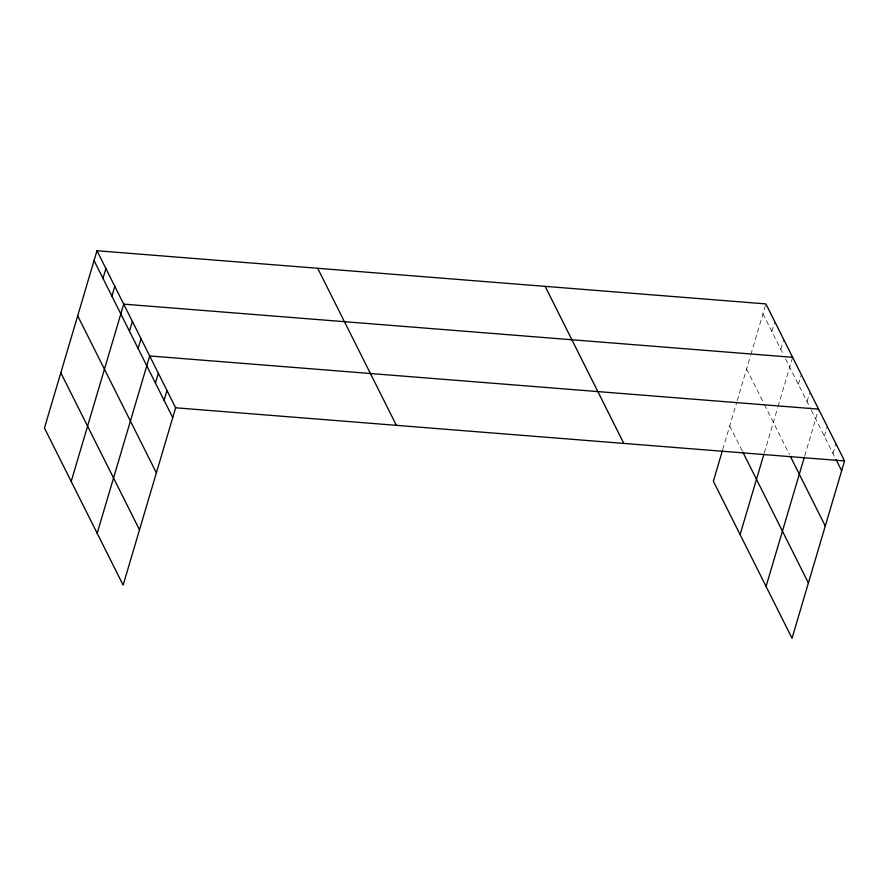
<?xml version="1.0" encoding="UTF-8"?>
<svg xmlns="http://www.w3.org/2000/svg" width="889" height="889" viewBox="0 0 889 889"><rect width="100%" height="100%" fill="white"/><g stroke="black" fill="none" stroke-linecap="round" stroke-linejoin="round"><path stroke-width="0.67" stroke-dasharray="4.45 3.33" d="M722.713 449.623L736.792 402.095M737.181 400.761L750.494 355.822M750.883 354.5L765.874 303.905M771.885 331.508L774.786 321.696M780.798 349.299L783.709 339.498M764.318 452.834L777.631 407.895M778.019 406.584L792.621 357.3M798.378 384.381L800.911 375.803M807.023 401.65L809.568 393.071M804.767 455.779L818.591 409.129M824.336 436.199L827.237 426.398M832.993 453.479L835.893 443.678M762.973 313.706L783.176 354.044M785.554 358.8L810.735 409.051M811.357 410.296L835.46 458.413M746.593 368.979L763.84 403.395M764.429 404.573L789.421 454.457M729.725 425.931L742.215 450.845"/><path stroke-width="1.33" d="M96.968 250.742L44.45 428.042L123.127 585.095L175.644 407.795L96.968 250.742L765.874 303.905L844.55 460.958L792.032 638.258L713.356 481.205L722.324 450.934M102.98 278.346L105.891 268.545M111.903 296.148L114.803 286.347M71.198 481.449L123.715 304.138L792.621 357.3M129.472 331.219L132.372 321.418M138.128 348.499L141.029 338.698M97.168 533.267L149.685 355.967L818.591 409.129M155.431 383.048L158.342 373.247M164.087 400.328L166.988 390.515M740.104 534.6L763.929 454.157M766.062 586.429L804.378 457.09M175.644 407.795L844.55 460.958M836.082 459.646L841.65 470.759M790.654 456.924L825.27 526.032M742.804 452.034L808.401 582.984M545.135 286.358L623.811 443.411M317.706 268.289L396.383 425.342M94.067 260.544L172.744 417.597M77.687 315.828L156.375 472.87M60.819 372.769L139.506 529.822"/></g></svg>
